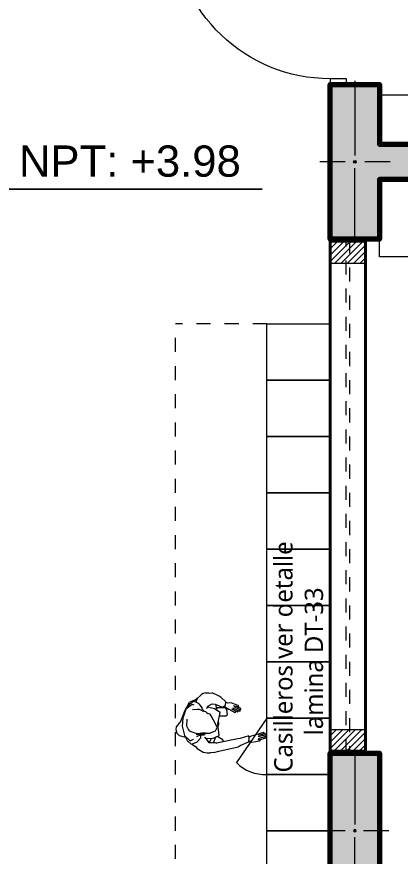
# Model space of a CAD drawing. Header units: metres. Extents: x 28 to 148, y 23 to 113.
# Drawn here: x 120.82 to 123.54, y 64.21 to 70.17 of the extents above; entities that cross this region are included whole.
import ezdxf

# ---------------------------------------------------------------- set-up
doc = ezdxf.new("R2010")
doc.units = ezdxf.units.M
doc.linetypes.add('DASHED2', pattern=[0.375, 0.25, -0.125])
for name, color, linetype, lineweight in [('COLUMNAS 50', 32, 'Continuous', 70), ('COLUMNETASSS', 211, 'Continuous', 20), ('Equipamiento SR', 23, 'Continuous', 0), ('GRAFO 0 BLANCO', 7, 'Continuous', 0), ('GRAFO01', 7, 'Continuous', 0), ('letras sr', 7, 'Continuous', 5), ('muro bajo', 191, 'Continuous', 40), ('PERSONAS', 8, 'Continuous', 0), ('Puertas El', 21, 'Continuous', 15), ('Structural - Bearing_Pen_No__20', 1, 'Continuous', 0), ('TEXTO 100', 7, 'Continuous', 20), ('Vanos', 140, 'Continuous', 5)]:
    doc.layers.add(name, color=color, linetype=linetype, lineweight=lineweight)
doc.layers.add('Mobiliario', color=7, linetype='Continuous', lineweight=0, true_color=0x7f7f7f)
doc.styles.add('Generales', font='trebuc.ttf', dxfattribs={"height": 0.1})
doc.styles.add('JOS', font='arial.ttf', dxfattribs={"height": 1})
pattern_1 = [(225, (-26.687095, 202.612055), (0.0224506403, -0.0224506403), [])]

# ---------------------------------------------------------------- blocks, each defined once
blk = doc.blocks.new('A$C0F2E3FFB')
at = {"layer": 'PERSONAS'}
for p, q in [((0.3161, 0.6969), (0.312, 0.6932)), ((0.312, 0.6932), (0.3311, 0.6321)), ((0.321, 0.6986), (0.3161, 0.6969)), ((0.3306, 0.6777), (0.321, 0.6986)), ((0.3264, 0.709), (0.3224, 0.7063)), ((0.3224, 0.7063), (0.3379, 0.6502)), ((0.3322, 0.7087), (0.3264, 0.709)), ((0.3356, 0.7182), (0.3307, 0.7165)), ((0.3307, 0.7165), (0.3485, 0.6496)), ((0.3355, 0.6978), (0.3322, 0.7087)), ((0.3405, 0.7189), (0.3356, 0.7182)), ((0.349, 0.6961), (0.3405, 0.7189)), ((0.3498, 0.7116), (0.3459, 0.7099)), ((0.3459, 0.7099), (0.3621, 0.6499)), ((0.3547, 0.7123), (0.3498, 0.7116)), ((0.3714, 0.6601), (0.3547, 0.7123)), ((0.3717, 0.6668), (0.3708, 0.6485)), ((0.3758, 0.6695), (0.3717, 0.6668)), ((0.3802, 0.6625), (0.3758, 0.6695)), ((0.3844, 0.6313), (0.3802, 0.6625)), ((0.3311, 0.6321), (0.3429, 0.5966)), ((0.3429, 0.5966), (0.3461, 0.5848)), ((0.3812, 0.5878), (0.3895, 0.599)), ((0.3895, 0.599), (0.3844, 0.6313)), ((0.3642, 0.5806), (0.339, 0.5783)), ((0.339, 0.5783), (0.3603, 0.5098)), ((0.3461, 0.5848), (0.3482, 0.5792)), ((0.3837, 0.5776), (0.3642, 0.5806)), ((0.3824, 0.5778), (0.3812, 0.5878)), ((0.39, 0.5699), (0.3837, 0.5776)), ((0.4149, 0.5094), (0.39, 0.5699)), ((0.0907, 0.4652), (0.0804, 0.4366)), ((0.0999, 0.4938), (0.0907, 0.4652)), ((0.1039, 0.4965), (0.0999, 0.4938)), ((0.0999, 0.457), (0.1058, 0.477)), ((0.1098, 0.4982), (0.1039, 0.4965)), ((0.1058, 0.477), (0.1098, 0.4982)), ((0.1242, 0.5139), (0.1071, 0.4828)), ((0.1078, 0.4585), (0.1337, 0.5105)), ((0.1179, 0.4483), (0.1451, 0.505)), ((0.1356, 0.5085), (0.1214, 0.4858)), ((0.1291, 0.5146), (0.1242, 0.5139)), ((0.1252, 0.4392), (0.15, 0.4883)), ((0.129, 0.4196), (0.1547, 0.4667)), ((0.1337, 0.5105), (0.1291, 0.5146)), ((0.1405, 0.4917), (0.1309, 0.4755)), ((0.1473, 0.4729), (0.133, 0.4545)), ((0.1414, 0.5091), (0.1356, 0.5085)), ((0.1464, 0.4924), (0.1405, 0.4917)), ((0.1451, 0.505), (0.1414, 0.5091)), ((0.15, 0.4883), (0.1464, 0.4924)), ((0.1522, 0.4736), (0.1473, 0.4729)), ((0.1547, 0.4667), (0.1522, 0.4736)), ((0.3603, 0.5098), (0.3622, 0.4901)), ((0.3622, 0.4901), (0.3984, 0.3221)), ((0.4263, 0.4942), (0.4149, 0.5094)), ((0.4614, 0.3392), (0.4263, 0.4942)), ((0.0811, 0.4114), (0.0767, 0.396)), ((0.0804, 0.4366), (0.0811, 0.4114)), ((0.1131, 0.3932), (0.129, 0.4196)), ((0.1321, 0.4039), (0.1179, 0.392)), ((0.1321, 0.4039), (0.1179, 0.392)), ((0.1711, 0.4086), (0.1321, 0.4039)), ((0.1711, 0.4086), (0.1321, 0.4039)), ((0.183, 0.3945), (0.1711, 0.4086)), ((0.183, 0.3945), (0.1711, 0.4086)), ((0.0262, 0.3419), (0.0012, 0.2881)), ((0.0366, 0.3577), (0.0262, 0.3419)), ((0.0703, 0.3968), (0.0366, 0.3577)), ((0.0985, 0.393), (0.0703, 0.3968)), ((0.0884, 0.3102), (0.114, 0.3706)), ((0.114, 0.3706), (0.0985, 0.393)), ((0.1062, 0.3818), (0.111, 0.3895)), ((0.111, 0.3895), (0.1131, 0.3932)), ((0.1179, 0.392), (0.1179, 0.3223)), ((0.1179, 0.392), (0.1179, 0.3223)), ((0.1545, 0.3513), (0.127, 0.3072)), ((0.2448, 0.333), (0.1545, 0.3513)), ((0.1805, 0.3461), (0.183, 0.3945)), ((0.1805, 0.3461), (0.183, 0.3945)), ((0.2451, 0.3398), (0.2188, 0.3383)), ((0.3364, 0.3418), (0.2448, 0.333)), ((0.2691, 0.3357), (0.2451, 0.3398)), ((0.3592, 0.2951), (0.3364, 0.3418)), ((0.3709, 0.3711), (0.3436, 0.3271)), ((0.3877, 0.378), (0.3709, 0.3711)), ((0.3865, 0.3775), (0.3709, 0.3711)), ((0.4718, 0.3019), (0.4614, 0.3392)), ((0.0016, 0.2633), (0.0012, 0.2881)), ((0.0872, 0.2869), (0.0884, 0.3102)), ((0.1048, 0.2531), (0.0872, 0.2869)), ((0.1396, 0.3274), (0.0906, 0.3159)), ((0.127, 0.3072), (0.1125, 0.2507)), ((0.1396, 0.3274), (0.1179, 0.3223)), ((0.1679, 0.273), (0.1621, 0.2539)), ((0.1828, 0.28), (0.1679, 0.273)), ((0.2407, 0.3109), (0.1828, 0.28)), ((0.2726, 0.3267), (0.2407, 0.3109)), ((0.301, 0.3146), (0.2726, 0.3267)), ((0.3138, 0.28), (0.301, 0.3146)), ((0.318, 0.2681), (0.3138, 0.28)), ((0.3197, 0.2457), (0.318, 0.2681)), ((0.3952, 0.299), (0.3485, 0.317)), ((0.3599, 0.2394), (0.3592, 0.2951)), ((0.3775, 0.2747), (0.3614, 0.2824)), ((0.3775, 0.2747), (0.3614, 0.2824)), ((0.3839, 0.2676), (0.3775, 0.2747)), ((0.3839, 0.2676), (0.3938, 0.2719)), ((0.3843, 0.2559), (0.3839, 0.2676)), ((0.3891, 0.3014), (0.3979, 0.3244)), ((0.3984, 0.3221), (0.3937, 0.2875)), ((0.3937, 0.2875), (0.3943, 0.2632)), ((0.3937, 0.2875), (0.3937, 0.2875)), ((0.3937, 0.2875), (0.3937, 0.2875)), ((0.4718, 0.3019), (0.4726, 0.2756)), ((0.4748, 0.2479), (0.4726, 0.2756)), ((0, 0.2365), (0.0015, 0.2623)), ((0, 0.2365), (0.0054, 0.2166)), ((0.0054, 0.2166), (0.0145, 0.2028)), ((0.0145, 0.2028), (0.0242, 0.1942)), ((0.0857, 0.1833), (0.1209, 0.2085)), ((0.1239, 0.2462), (0.1048, 0.2531)), ((0.1288, 0.2101), (0.1209, 0.2085)), ((0.1288, 0.2101), (0.1469, 0.2267)), ((0.1433, 0.2093), (0.1315, 0.1877)), ((0.1433, 0.2093), (0.1484, 0.2343)), ((0.1484, 0.2343), (0.157, 0.2445)), ((0.157, 0.2445), (0.1621, 0.2539)), ((0.3148, 0.2072), (0.3161, 0.2314)), ((0.3189, 0.1924), (0.3148, 0.2072)), ((0.3161, 0.2314), (0.3192, 0.2361)), ((0.3192, 0.2361), (0.3197, 0.2457)), ((0.3238, 0.23), (0.3197, 0.2457)), ((0.3303, 0.2248), (0.3238, 0.23)), ((0.3245, 0.2067), (0.3238, 0.23)), ((0.3404, 0.1768), (0.3242, 0.2147)), ((0.33, 0.1628), (0.3245, 0.2067)), ((0.3328, 0.1995), (0.3303, 0.2248)), ((0.3561, 0.1983), (0.3328, 0.1995)), ((0.3599, 0.2394), (0.3518, 0.2276)), ((0.3943, 0.2632), (0.3599, 0.2394)), ((0.4482, 0.1828), (0.4675, 0.2157)), ((0.4675, 0.2157), (0.4748, 0.2479)), ((0.0242, 0.1942), (0.0442, 0.1695)), ((0.0442, 0.1695), (0.0607, 0.1516)), ((0.0442, 0.1695), (0.0742, 0.1582)), ((0.0607, 0.1516), (0.0602, 0.1419)), ((0.0602, 0.1419), (0.0741, 0.1101)), ((0.0824, 0.1757), (0.066, 0.1406)), ((0.0868, 0.1124), (0.066, 0.1406)), ((0.0857, 0.1833), (0.0824, 0.1757)), ((0.0983, 0.1457), (0.0926, 0.1296)), ((0.1315, 0.1877), (0.1307, 0.1731)), ((0.1307, 0.1731), (0.1334, 0.1323)), ((0.3087, 0.128), (0.3205, 0.1681)), ((0.3205, 0.1681), (0.3189, 0.1924)), ((0.3447, 0.1668), (0.3404, 0.1768)), ((0.3903, 0.1674), (0.3561, 0.1983)), ((0.3779, 0.1147), (0.3647, 0.1416)), ((0.3928, 0.1595), (0.3903, 0.1674)), ((0.4055, 0.1229), (0.3928, 0.1595)), ((0.4037, 0.1269), (0.4089, 0.1334)), ((0.4089, 0.1334), (0.4258, 0.1578)), ((0.4258, 0.1578), (0.4382, 0.169)), ((0.4382, 0.169), (0.4482, 0.1828)), ((0.1477, 0.0704), (0.0741, 0.1101)), ((0.1206, 0.0912), (0.0868, 0.1124)), ((0.0926, 0.1296), (0.1288, 0.0811)), ((0.1288, 0.0811), (0.2002, 0.0551)), ((0.1477, 0.0704), (0.2264, 0.0372)), ((0.1974, 0.0562), (0.1477, 0.0704)), ((0.2068, 0.0887), (0.26, 0.0859)), ((0.26, 0.0859), (0.2928, 0.1017)), ((0.2631, 0.0518), (0.3368, 0.0703)), ((0.2928, 0.1017), (0.2999, 0.1061)), ((0.2999, 0.1061), (0.3087, 0.128)), ((0.3368, 0.0703), (0.3779, 0.1147)), ((0.3525, 0.0795), (0.3396, 0.0313)), ((0.3398, 0.073), (0.3806, 0.0937)), ((0.3806, 0.0937), (0.3818, 0.097)), ((0.3818, 0.097), (0.4055, 0.1229)), ((0.2002, 0.0551), (0.2631, 0.0518)), ((0.2264, 0.0372), (0.2683, 0.003)), ((0.2683, 0.003), (0.2895, 0)), ((0.2895, 0), (0.3172, 0.0102)), ((0.3172, 0.0102), (0.3396, 0.0313))]:
    blk.add_line(p, q, dxfattribs=at)
blk = doc.blocks.new('A$C5A0F33B4')
at = {"layer": 'Puertas El', "linetype": 'Continuous'}
blk.add_line((1.12, 1.16), (1.2176, 2.2757), dxfattribs=at)
at = {"layer": 'Puertas El', "linetype": 'ByBlock'}
for p, q in [((1.005, 1.16), (1.005, 1.2)), ((1.005, 1.2), (1.12, 1.2)), ((1.12, 1.2), (1.005, 1.2)), ((1.12, 1.2), (1.12, 1.16)), ((1.12, 1.16), (1.005, 1.16)), ((1.005, 0), (1.005, 0.04)), ((1.005, 0.04), (1.12, 0.04)), ((1.12, 0), (1.005, 0)), ((1.12, 0), (1.005, 0)), ((1.12, 0), (1.005, 0)), ((1.12, 0.04), (1.12, 0))]:
    blk.add_line(p, q, dxfattribs=at)
blk.add_arc((1.12, 1.16), 1.12, 270, 85, dxfattribs=at)
blk = doc.blocks.new('Columna 1.10 x0.30')
at = {"true_color": 0xc7c8ca}
h = blk.add_hatch(color=9, dxfattribs=at)
h.dxf.hatch_style = 1
h.paths.add_polyline_path([(-234.8493, 113.8066), (-235.9493, 113.8066), (-235.9493, 113.4566), (-234.8493, 113.4566)])
h.paths.add_polyline_path([(-235.3906, 113.6316, -1), (-235.408, 113.6316, -1)], flags=16)
at = {"layer": 'COLUMNAS 50', "color": 1, "linetype": 'Continuous', "lineweight": 5}
for p, q in [((-235.3993, 113.8732), (-235.3993, 113.6932)), ((-235.9743, 113.6316), (-235.4443, 113.6316)), ((-234.8243, 113.6316), (-235.3543, 113.6316)), ((-235.3993, 113.5616), (-235.3993, 113.3816))]:
    blk.add_line(p, q, dxfattribs=at)
at = {"layer": 'COLUMNAS 50', "linetype": 'Continuous'}
blk.add_lwpolyline([(-235.9493, 113.4566), (-234.8493, 113.4566), (-234.8493, 113.8066), (-235.9493, 113.8066)], close=True, dxfattribs=at)
at = {"layer": 'COLUMNAS 50', "color": 1, "linetype": 'Continuous', "lineweight": 5}
blk.add_circle((-235.3993, 113.6316), 0.00871, dxfattribs=at)
blk.add_point((-235.3993, 113.6316), dxfattribs=at)

msp = doc.modelspace()

# ---------------------------------------------------------------- hatches: boundary and pattern name
at = {"layer": 'GRAFO 0 BLANCO', "true_color": 0xc7c8ca}
h = msp.add_hatch(color=9, dxfattribs=at)
h.dxf.hatch_style = 1
h.paths.add_polyline_path([(123.3911, 69.2622), (123.3911, 69.6872), (123.0411, 69.6872), (123.0411, 68.5872), (123.3911, 68.5872), (123.3911, 69.0122), (125.2911, 69.0122), (125.2911, 69.2622)])
edge = h.paths.add_edge_path(flags=16)
edge.add_arc((123.2161, 69.1372), 0.00871, 180, 540)
at = {"layer": 'GRAFO 0 BLANCO'}
h = msp.add_hatch(dxfattribs=at)
h.set_pattern_fill('ANSI31', color=256, scale=0.01, angle=180)
h.set_pattern_definition(pattern_1)
h.paths.add_polyline_path([(123.2911, 68.5672), (123.0411, 68.5672), (123.0411, 68.4172), (123.2911, 68.4172)])
h = msp.add_hatch(dxfattribs=at)
h.set_pattern_fill('ANSI31', color=256, scale=0.01, angle=180)
h.set_pattern_definition(pattern_1)
h.paths.add_polyline_path([(123.2911, 64.9572), (123.0411, 64.9572), (123.0411, 65.1072), (123.2911, 65.1072)])

# ---------------------------------------------------------------- linework, layer by layer
at = {"layer": 'COLUMNAS 50', "linetype": 'Continuous'}
for p, q in [((123.3911, 69.6872), (123.3911, 69.2622)), ((123.3911, 69.0122), (123.3911, 68.5872))]:
    msp.add_line(p, q, dxfattribs=at)
msp.add_lwpolyline([(125.2911, 69.0122), (123.3911, 69.0122), (123.3911, 68.5872), (123.0411, 68.5872), (123.0411, 69.6872), (123.3911, 69.6872), (123.3911, 69.2622), (125.2911, 69.2622)], close=True, dxfattribs=at)
at = {"layer": 'COLUMNETASSS'}
for points in [[(123.2911, 68.5672), (123.0411, 68.5672), (123.0411, 68.4172), (123.2911, 68.4172)], [(123.2911, 64.9572), (123.0411, 64.9572), (123.0411, 65.1072), (123.2911, 65.1072)]]:
    msp.add_lwpolyline(points, close=True, dxfattribs=at)
at = {"layer": 'Equipamiento SR'}
for points in [[(123.3911, 69.2622), (123.3911, 69.6122), (124.0911, 69.6122), (124.0911, 69.2622), (123.3911, 69.2622)], [(124.0911, 69.0122), (124.0911, 68.4622), (123.3911, 68.4622), (123.3911, 69.0122), (124.0911, 69.0122)], [(123.0411, 67.5872), (122.5911, 67.5872), (122.5911, 67.9872), (123.0411, 67.9872)], [(123.0411, 67.1872), (122.5911, 67.1872), (122.5911, 67.5872), (123.0411, 67.5872)], [(123.0411, 66.7872), (122.5911, 66.7872), (122.5911, 67.1872), (123.0411, 67.1872)], [(123.0411, 66.3872), (122.5911, 66.3872), (122.5911, 66.7872), (123.0411, 66.7872)], [(123.0411, 65.9872), (122.5911, 65.9872), (122.5911, 66.3872), (123.0411, 66.3872)], [(123.0411, 65.5872), (122.5911, 65.5872), (122.5911, 65.9872), (123.0411, 65.9872)], [(123.0411, 65.1872), (122.5911, 65.1872), (122.5911, 65.5872), (123.0411, 65.5872)], [(123.0411, 64.7872), (122.5911, 64.7872), (122.5911, 65.1872), (123.0411, 65.1872)], [(123.0411, 64.3872), (122.5911, 64.3872), (122.5911, 64.7872), (123.0411, 64.7872)], [(123.0411, 63.9872), (122.5911, 63.9872), (122.5911, 64.3872), (123.0411, 64.3872)]]:
    msp.add_lwpolyline(points, dxfattribs=at)
msp.add_lwpolyline([(122.5911, 65.1872), (122.3752, 64.8709, 0.21676), (122.5911, 64.7872, 1.172573)], format="xyb", dxfattribs=at)
at = {"layer": 'GRAFO01', "color": 251, "linetype": 'DASHED2', "lineweight": 9, "ltscale": 0.4}
for p in [(121.9411, 63.9872), (122.5911, 67.9872)]:
    msp.add_line(p, (121.9411, 67.9872), dxfattribs=at)
at = {"layer": 'Mobiliario', "lineweight": 0}
msp.add_line((122.5911, 65.1872), (122.3752, 64.8709), dxfattribs=at)
at = {"layer": 'muro bajo', "linetype": 'Continuous'}
for p, q in [((123.0411, 68.5872), (123.0411, 64.9372)), ((123.2911, 64.9372), (123.2911, 68.5872))]:
    msp.add_line(p, q, dxfattribs=at)
at = {"layer": 'Structural - Bearing_Pen_No__20', "linetype": 'Continuous'}
for p, q in [((123.2161, 69.7122), (123.2161, 69.1822)), ((123.1461, 69.1372), (122.9661, 69.1372)), ((123.2161, 68.5622), (123.2161, 69.0922)), ((123.4661, 69.1372), (123.2861, 69.1372))]:
    msp.add_line(p, q, dxfattribs=at)
msp.add_circle((123.2161, 69.1372), 0.00871, dxfattribs=at)
msp.add_point((123.2161, 69.1372), dxfattribs=at)
at = {"layer": 'TEXTO 100', "color": 7, "ltscale": 1.3}
msp.add_lwpolyline([(120.2275, 68.9424), (122.5573, 68.9424), (120.5476, 68.9424), (120.5476, 69.2625), (120.5476, 68.6223)], dxfattribs=at)
at = {"layer": 'Vanos', "color": 7, "linetype": 'DASHED2', "ltscale": 0.3}
for p, q in [((123.1536, 64.9372), (123.1536, 68.5872)), ((123.1786, 68.5872), (123.1786, 64.9372))]:
    msp.add_line(p, q, dxfattribs=at)
at = {"layer": 'Vanos', "color": 7, "linetype": 'DASHED2'}
msp.add_line((123.1786, 64.9591), (123.1536, 64.9591), dxfattribs=at)

# ---------------------------------------------------------------- block references
at = {"xscale": 0.9000000000000002, "yscale": 0.9000000000000002, "zscale": 0.9000000000000002, "rotation": 270}
msp.add_blockref('A$C0F2E3FFB', (121.9436, 65.3666), dxfattribs=at)
at = {"layer": 'COLUMNAS 50', "xscale": -1, "rotation": 270}
msp.add_blockref('Columna 1.10 x0.30', (9.5845, 299.7865), dxfattribs=at)
at = {"layer": 'Equipamiento SR', "xscale": -1}
msp.add_blockref('A$C5A0F33B4', (124.1611, 69.6872), dxfattribs=at)

# ---------------------------------------------------------------- texts
at = {"layer": 'GRAFO01', "style": 'JOS'}
msp.add_text('NPT: +3.98', height=0.22181, rotation=0, dxfattribs=at).set_placement((120.8303, 69.0317))
at = {"layer": 'letras sr', "insert": (122.6433, 64.8005), "char_height": 0.115, "width": 2.168975, "attachment_point": 1, "rotation": 90, "style": 'Generales'}
msp.add_mtext('{\\H1.13043x;Casilleros ver detalle\\P      lamina DT-33} ', dxfattribs=at)

doc.saveas('drawing.dxf')
